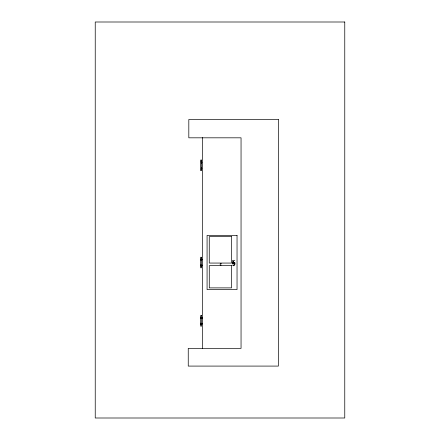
<?xml version="1.0" encoding="UTF-8"?>
<svg xmlns="http://www.w3.org/2000/svg" width="440" height="440" viewBox="0 0 440 440"><rect width="100%" height="100%" fill="white"/><g stroke="black" fill="none" stroke-linecap="round" stroke-linejoin="round"><path stroke-width="0.66" d="M201.163 161.53L201.168 162.201M201.163 168.718L201.168 169.389M201.163 258.709L201.168 259.38M201.163 265.898L201.168 266.569M201.163 317.014L201.168 317.686M201.163 324.203L201.168 324.874M202.582 265.771L202.565 265.095M202.582 324.049L202.565 323.241L202.571 323.604M232.381 262.46L234.812 262.46C235.604 263.863 233.948 267.366 232.535 265.045M232.424 263.835C232.634 262.064 235.087 262.663 234.812 264.303M233.019 263.835C234.146 262.147 234.999 265.788 233.272 265.078M201.311 260.101L201.438 259.353M201.3 265.771L201.328 264.924M201.311 318.406L201.339 317.559M201.3 324.077L201.328 323.23M221.106 265.078C219.389 265.788 220.237 262.152 221.359 263.835M200.811 259.166L200.47 259.721L200.915 260.194M200.799 264.836L200.459 265.392L200.904 265.865M200.811 317.471L200.47 318.027L200.915 318.5M200.799 323.142L200.459 323.697L200.904 324.17M234.812 260.645L232.381 260.645L232.414 263.67M201.322 163.014L201.894 162.707L201.839 162.179M201.339 167.629L201.922 168.245L201.306 168.685M202.582 317.598L202.593 318.324M202.582 259.347L202.587 259.848M234.657 262.46L234.657 263.67M234.465 262.46L234.465 263.67M232.749 262.46L232.749 263.67M232.551 262.46L232.535 263.67M202.582 137.572L202.582 348.639M201.465 162.921L201.46 162.586L201.465 162.921M233.431 261.487L233.712 261.718L233.431 261.487M344.762 22L95.238 22L95.238 418L344.762 418L344.762 22M278.399 119.499L188.815 119.499L188.815 137.819L241.049 137.819L241.049 348.375L188.249 348.375L188.249 366.086L278.399 366.086L278.399 119.499M201.647 160.089L200.585 160.089L200.585 170.621L201.647 170.621L201.647 160.089M237.039 235.411L207.075 235.411L207.075 289.57L237.039 289.57L237.039 235.411M231.534 236.638L209.264 236.638L209.264 263.06L231.534 263.06L231.534 236.638M201.647 257.268L200.585 257.268L200.585 267.795L201.647 267.795L201.647 257.268M231.556 265.617L209.281 265.617L209.281 287.887L231.556 287.887L231.556 265.617M201.647 315.574L200.585 315.574L200.585 326.106L201.647 326.106L201.647 315.574"/></g></svg>
